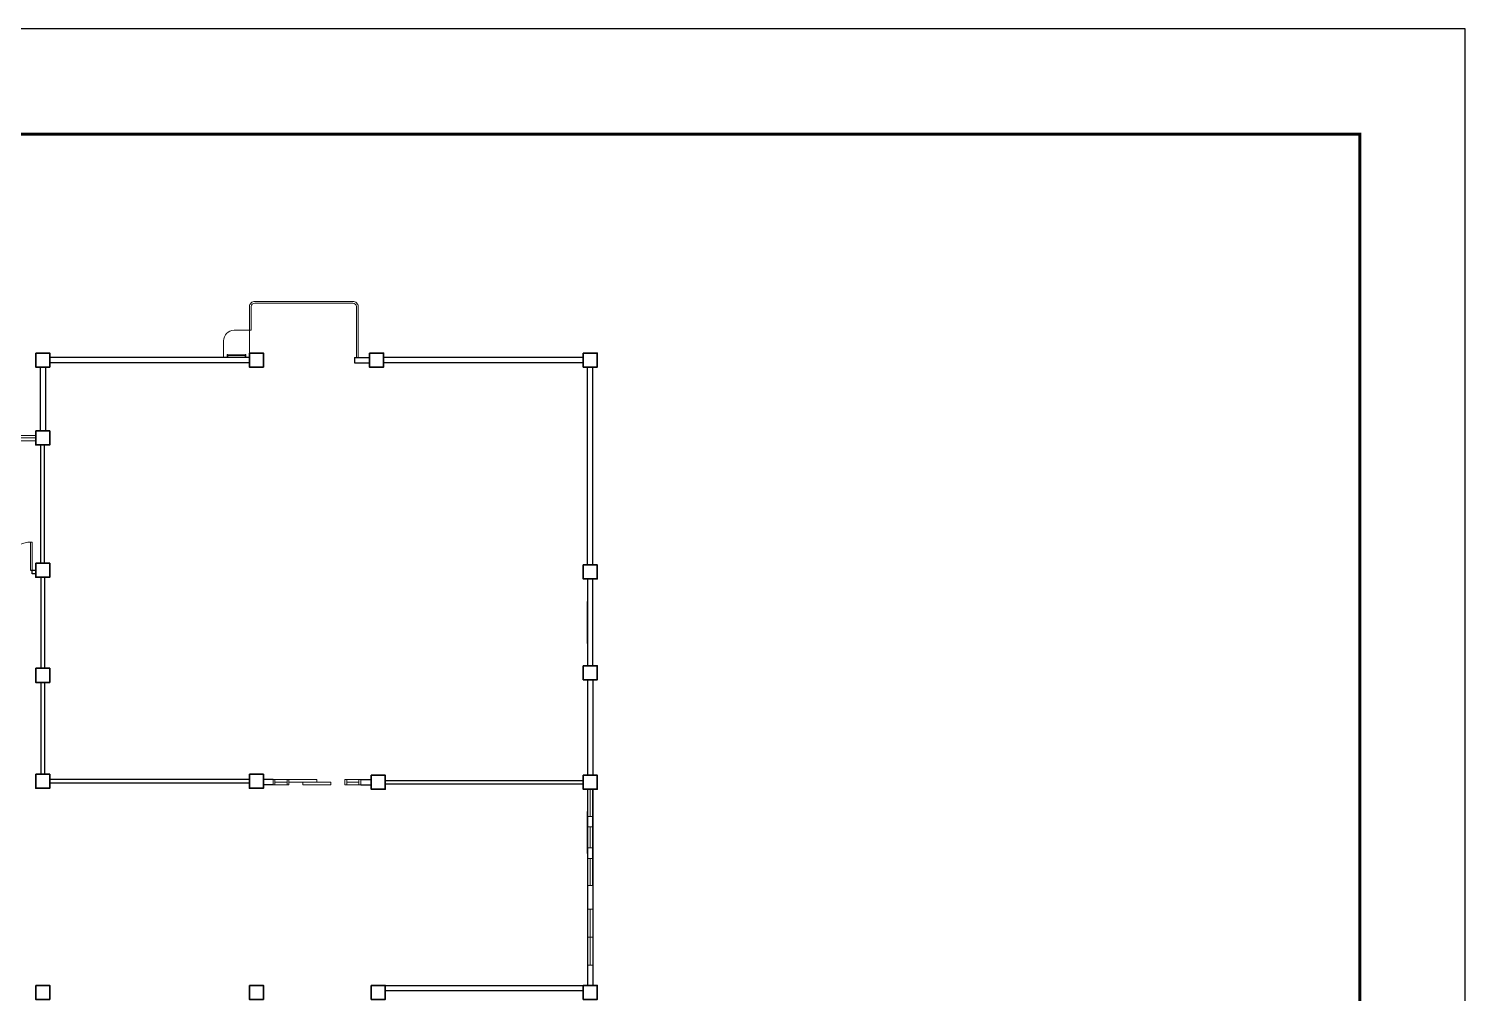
# Model space of a CAD drawing. Header units: millimetres. Extents: x 3 to 434, y 1 to 233.
# Drawn here: x 392.84 to 433.84, y 120.14 to 147.67 of the extents above; entities that cross this region are included whole.
import ezdxf

# ---------------------------------------------------------------- set-up
doc = ezdxf.new("R2010")
doc.units = ezdxf.units.MM
doc.header["$MEASUREMENT"] = 0
doc.layers.add('.1', color=1, linetype='Continuous')
doc.layers.add('WALL', color=4, linetype='Continuous', lineweight=30)

msp = doc.modelspace()

# ---------------------------------------------------------------- linework, layer by layer
at = {"layer": '.1', "color": 0}
for p, q in [((433.84, 147.67), (334.564, 147.67)), ((433.84, 77.274), (433.84, 147.67))]:
    msp.add_line(p, q, dxfattribs=at)
at = {"color": 8, "linetype": 'ByBlock', "lineweight": 9}
for p, q in [((398.703, 139.062), (399.173, 139.062)), ((398.403, 138.287), (398.403, 138.762)), ((398.523, 138.369), (398.503, 138.369)), ((398.503, 138.369), (398.503, 138.289)), ((398.523, 138.289), (398.523, 138.369)), ((398.773, 138.359), (398.523, 138.359)), ((398.773, 138.339), (398.523, 138.339)), ((398.773, 138.359), (399.023, 138.359)), ((398.773, 138.339), (399.023, 138.339)), ((399.023, 138.289), (399.023, 138.369)), ((399.023, 138.369), (399.043, 138.369)), ((399.043, 138.369), (399.043, 138.289)), ((389.718, 136.062), (393.043, 136.062)), ((393.043, 135.989), (389.718, 135.989)), ((389.718, 135.912), (393.043, 135.912)), ((392.943, 132.114), (393.043, 132.114)), ((408.793, 125.325), (408.793, 125.964)), ((408.793, 125.188), (408.793, 125.964)), ((408.868, 125.964), (408.868, 125.188)), ((408.943, 125.325), (408.943, 125.964)), ((408.943, 125.188), (408.793, 125.188)), ((408.943, 124.888), (408.793, 124.888)), ((408.793, 124.888), (408.793, 124.288)), ((408.868, 124.888), (408.868, 124.288)), ((408.943, 124.588), (408.943, 124.888)), ((408.793, 124.288), (408.943, 124.288)), ((408.793, 124.288), (408.793, 123.988)), ((408.793, 124.125), (408.793, 123.362)), ((408.793, 123.988), (408.943, 123.988)), ((408.868, 123.988), (408.868, 123.213)), ((408.943, 124.125), (408.943, 123.362)), ((408.943, 123.988), (408.943, 123.212)), ((408.943, 123.212), (408.793, 123.214)), ((408.793, 122.45), (408.793, 123.212)), ((408.793, 123.114), (408.793, 120.364)), ((408.943, 123.362), (408.943, 123.212)), ((408.943, 122.45), (408.943, 123.212)), ((408.793, 120.939), (408.793, 122.539)), ((408.793, 122.539), (408.943, 122.539)), ((408.793, 121.25), (408.793, 122.45)), ((408.868, 122.539), (408.868, 120.939)), ((408.943, 121.25), (408.943, 122.45)), ((408.793, 121.739), (408.943, 121.739)), ((408.943, 121.739), (408.943, 120.939)), ((408.793, 121.25), (408.793, 120.364)), ((408.943, 121.25), (408.943, 120.364)), ((408.943, 120.939), (408.793, 120.939))]:
    msp.add_line(p, q, dxfattribs=at)
at = {"color": 8, "linetype": 'ByBlock', "lineweight": 25}
for p, q in [((399.143, 138.287), (393.443, 138.287)), ((402.143, 138.287), (402.568, 138.287)), ((408.668, 138.287), (402.968, 138.287)), ((393.168, 138.014), (393.168, 136.189)), ((393.318, 138.014), (393.318, 136.189)), ((399.143, 138.137), (393.443, 138.137)), ((402.143, 138.137), (402.568, 138.137)), ((408.668, 138.137), (402.968, 138.137)), ((408.793, 132.364), (408.793, 138.014)), ((408.943, 132.364), (408.943, 138.014)), ((393.193, 132.414), (393.193, 135.789)), ((393.293, 132.414), (393.293, 135.789)), ((392.893, 132.214), (393.043, 132.214)), ((392.943, 132.114), (392.943, 132.214)), ((393.043, 132.114), (392.943, 132.114)), ((393.193, 132.014), (393.193, 129.414)), ((393.293, 132.014), (393.293, 129.414)), ((408.793, 131.964), (408.793, 129.489)), ((408.943, 129.489), (408.943, 131.964)), ((408.793, 130.125), (408.793, 131.325)), ((393.193, 129.014), (393.193, 126.391)), ((393.293, 129.014), (393.293, 126.391)), ((408.793, 129.089), (408.793, 126.364)), ((408.943, 129.089), (408.943, 126.364)), ((408.793, 128.45), (408.793, 127.25)), ((408.793, 125.964), (408.793, 120.364)), ((408.943, 125.964), (408.943, 120.364)), ((408.943, 123.212), (408.943, 125.964)), ((408.793, 124.125), (408.793, 125.325)), ((408.943, 124.125), (408.943, 125.325)), ((408.943, 124.888), (408.943, 125.188))]:
    msp.add_line(p, q, dxfattribs=at)
at = {"color": 8, "linetype": 'Continuous', "lineweight": 25}
for p, q in [((402.143, 138.287), (402.143, 138.137)), ((399.818, 126.241), (399.543, 126.241)), ((399.818, 126.089), (399.543, 126.089)), ((402.318, 126.239), (402.618, 126.239)), ((402.318, 126.089), (402.618, 126.089))]:
    msp.add_line(p, q, dxfattribs=at)
at = {"color": 8, "lineweight": 25}
for p, q in [((399.143, 126.241), (393.443, 126.241)), ((399.143, 126.141), (393.443, 126.141)), ((403.018, 126.214), (408.668, 126.214)), ((403.018, 126.114), (408.668, 126.114)), ((403.018, 120.364), (408.668, 120.364)), ((403.018, 120.214), (408.668, 120.214))]:
    msp.add_line(p, q, dxfattribs=at)
at = {"color": 8, "linetype": 'ByBlock', "lineweight": 13}
for p, q in [((400.218, 126.239), (399.868, 126.239)), ((399.868, 126.164), (400.218, 126.164)), ((400.218, 126.089), (399.868, 126.089)), ((401.918, 126.239), (402.268, 126.239)), ((402.268, 126.164), (401.918, 126.164)), ((401.918, 126.089), (402.268, 126.089))]:
    msp.add_line(p, q, dxfattribs=at)
at = {"color": 8, "lineweight": 9, "ltscale": 0.4}
msp.add_line((408.793, 124.343), (408.793, 124.833), dxfattribs=at)
at = {"color": 8, "linetype": 'ByBlock', "lineweight": 9}
for points in [[(402.243, 138.287), (402.243, 139.737, 0.414214), (402.093, 139.887), (399.293, 139.887, 0.414214), (399.143, 139.737), (399.143, 138.412), (399.143, 139.062)], [(402.193, 138.287), (402.193, 139.737, 0.414214), (402.093, 139.837), (399.293, 139.837, 0.414214), (399.193, 139.737), (399.193, 139.082)]]:
    msp.add_lwpolyline(points, format="xyb", dxfattribs=at)
at = {"color": 8, "linetype": 'ByBlock', "lineweight": 35}
for points in [[(393.043, 138.414), (393.443, 138.414), (393.443, 138.014), (393.043, 138.014)], [(399.143, 138.414), (399.543, 138.414), (399.543, 138.014), (399.143, 138.014)], [(402.568, 138.414), (402.968, 138.414), (402.968, 138.014), (402.568, 138.014)], [(408.668, 138.414), (409.068, 138.414), (409.068, 138.014), (408.668, 138.014)], [(393.043, 136.189), (393.443, 136.189), (393.443, 135.789), (393.043, 135.789)], [(393.043, 132.414), (393.443, 132.414), (393.443, 132.014), (393.043, 132.014)], [(408.668, 132.364), (409.068, 132.364), (409.068, 131.964), (408.668, 131.964)], [(393.043, 129.414), (393.443, 129.414), (393.443, 129.014), (393.043, 129.014)], [(408.668, 129.489), (409.068, 129.489), (409.068, 129.089), (408.668, 129.089)], [(393.043, 126.391), (393.443, 126.391), (393.443, 125.991), (393.043, 125.991)], [(399.143, 126.391), (399.543, 126.391), (399.543, 125.991), (399.143, 125.991)], [(402.618, 126.364), (403.018, 126.364), (403.018, 125.964), (402.618, 125.964)], [(408.668, 126.364), (409.068, 126.364), (409.068, 125.964), (408.668, 125.964)], [(393.043, 120.364), (393.443, 120.364), (393.443, 119.964), (393.043, 119.964)], [(399.143, 120.365), (399.543, 120.365), (399.543, 119.965), (399.143, 119.965)], [(402.618, 120.364), (403.018, 120.364), (403.018, 119.964), (402.618, 119.964)], [(408.668, 120.364), (409.068, 120.364), (409.068, 119.964), (408.668, 119.964)]]:
    msp.add_lwpolyline(points, close=True, dxfattribs=at)
at = {"color": 8, "lineweight": 13, "ltscale": 0.03}
msp.add_lwpolyline([(392.893, 132.214), (392.943, 132.214), (392.943, 133.014), (392.893, 133.014)], close=True, dxfattribs=at)
at = {"color": 8, "linetype": 'ByBlock', "lineweight": 13}
for points in [[(399.868, 126.239), (399.868, 126.089), (399.818, 126.089), (399.818, 126.239)], [(400.268, 126.239), (400.268, 126.089), (400.218, 126.089), (400.218, 126.239)], [(400.268, 126.239), (401.068, 126.239), (401.068, 126.164), (400.268, 126.164)], [(400.668, 126.164), (401.468, 126.164), (401.468, 126.089), (400.668, 126.089)], [(401.868, 126.239), (401.868, 126.089), (401.918, 126.089), (401.918, 126.239)], [(402.268, 126.239), (402.268, 126.089), (402.318, 126.089), (402.318, 126.239)]]:
    msp.add_lwpolyline(points, close=True, dxfattribs=at)
at = {"color": 8, "lineweight": 9}
for points in [[(408.793, 125.964), (408.943, 125.964), (408.943, 125.188), (408.793, 125.188)], [(408.793, 124.888), (408.943, 124.888), (408.943, 124.288), (408.793, 124.288)], [(408.793, 123.988), (408.943, 123.988), (408.943, 123.212), (408.793, 123.212)], [(408.793, 122.539), (408.943, 122.539), (408.943, 120.939), (408.793, 120.939)]]:
    msp.add_lwpolyline(points, close=True, dxfattribs=at)
at = {"color": 8, "linetype": 'ByBlock', "lineweight": 9}
for centre, radius, start, end in [((398.703, 138.762), 0.3, 90, 180), ((399.173, 139.082), 0.02, 270, 0)]:
    msp.add_arc(centre, radius, start, end, dxfattribs=at)
at = {"color": 8, "lineweight": 13, "ltscale": 0.03}
msp.add_arc((392.893, 132.263), 0.752, 90, 183.6952, dxfattribs=at)
at = {"color": 8, "linetype": 'ByBlock', "lineweight": 9}
for p in [(408.793, 124.725), (408.793, 121.85)]:
    msp.add_point(p, dxfattribs=at)
at = {"layer": 'WALL', "color": 1, "linetype": 'Continuous', "const_width": 0.0853}
msp.add_lwpolyline([(340.581, 80.283), (430.832, 80.283), (430.832, 144.662), (340.581, 144.662)], close=True, dxfattribs=at)

doc.saveas('drawing.dxf')
